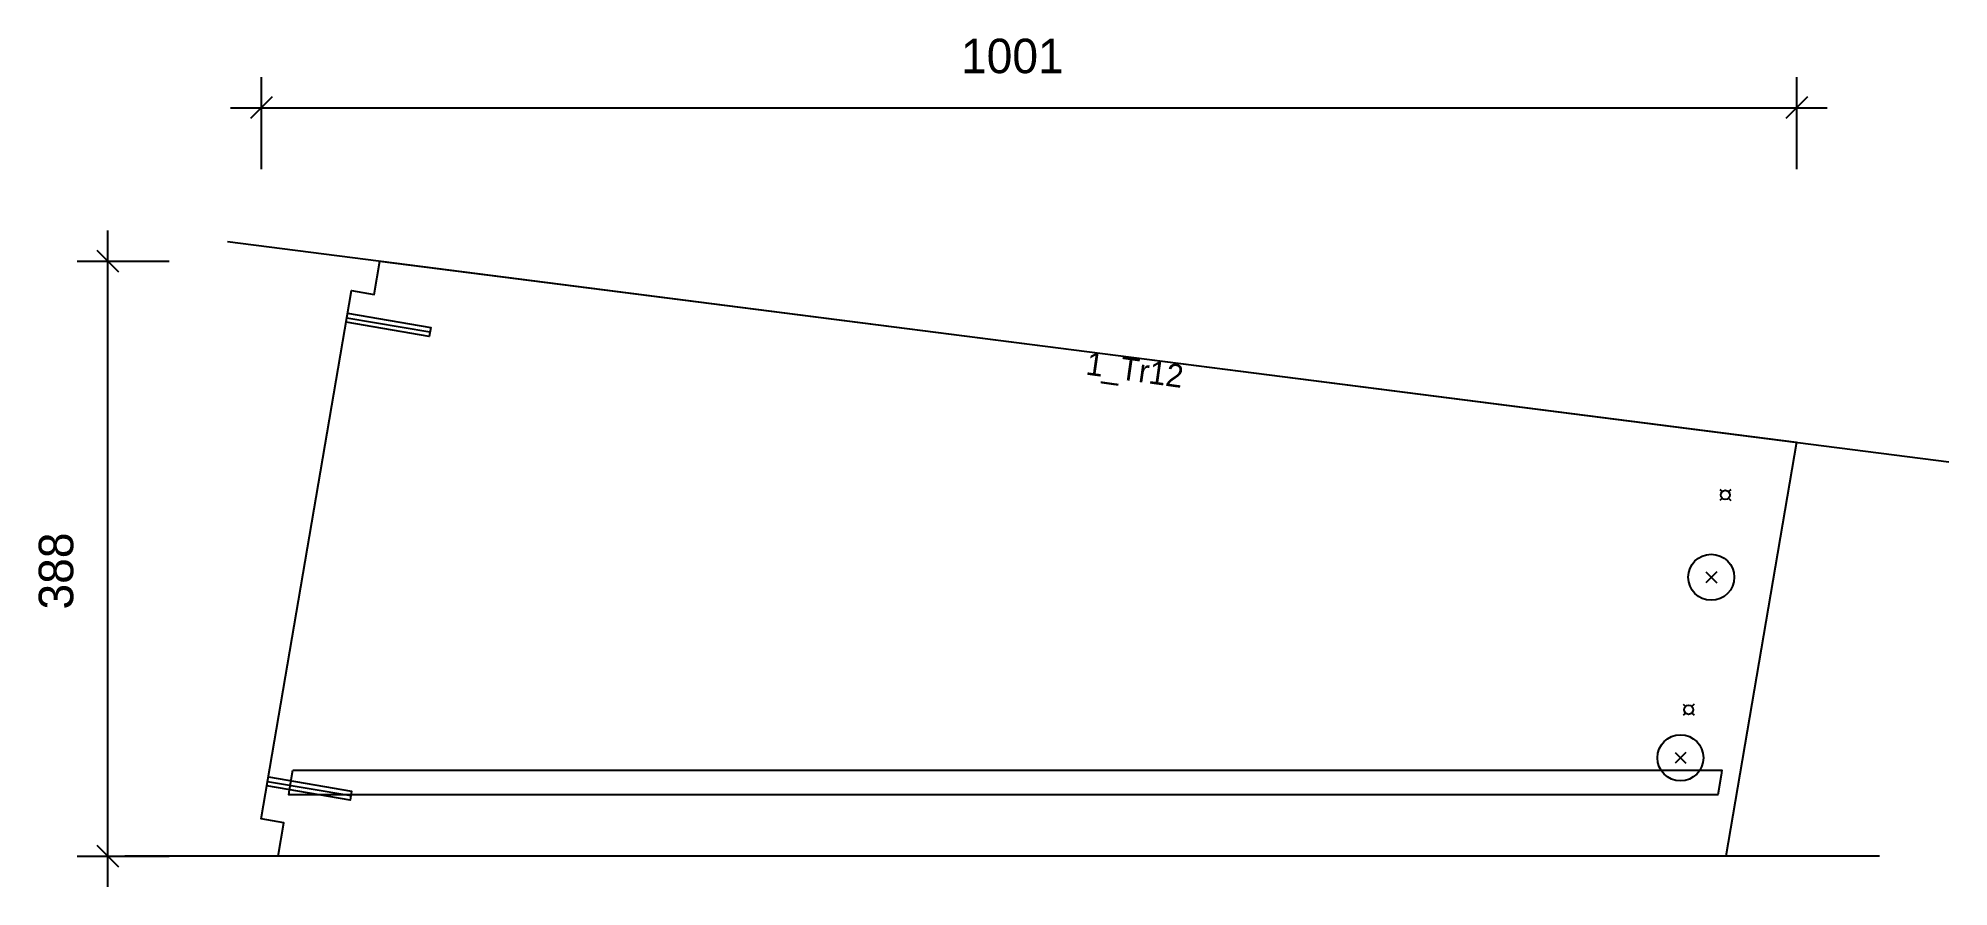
# Model space of a CAD drawing. Header units: millimetres. Extents: x -145 to 1100, y -20 to 533.
import ezdxf
from ezdxf.enums import TextEntityAlignment as Align

# ---------------------------------------------------------------- set-up
doc = ezdxf.new("R2010")
doc.units = ezdxf.units.MM
for name, color, linetype in [('CONTOUR', 7, 'CONTINUOUS'), ('CUT_RISER', 7, 'CONTINUOUS'), ('DIMLINES', 7, 'CONTINUOUS'), ('DIMLINESTEXT', 7, 'CONTINUOUS'), ('DRILLINGSOTHER', 7, 'CONTINUOUS'), ('DRILLINGSSIDE', 7, 'CONTINUOUS'), ('EXTRATREADBACKPROFILELINES', 7, 'CONTINUOUS'), ('EXTRATREADBACKPROFILELINESTEXT', 7, 'CONTINUOUS'), ('EXTRATREADFRONTPROFILELINES', 7, 'CONTINUOUS')]:
    doc.layers.add(name, color=color, linetype=linetype)

msp = doc.modelspace()

# ---------------------------------------------------------------- linework, layer by layer
at = {"layer": 'CONTOUR', "color": 0, "linetype": '0'}
msp.add_lwpolyline([(1000.569, 269.847), (954.526, 0), (11.086, 0), (14.786, 21.687), (0, 24.209), (58.787, 368.752), (73.574, 366.229), (77.274, 387.916), (1000.569, 269.847)], dxfattribs=at)
at = {"layer": 'CUT_RISER', "color": 1, "linetype": '1'}
msp.add_lwpolyline([(20.641, 56), (28.641, 56), (61.329, 56), (94.017, 56), (126.705, 56), (159.393, 56), (192.082, 56), (224.77, 56), (257.458, 56), (290.146, 56), (322.834, 56), (355.522, 56), (388.21, 56), (420.898, 56), (453.586, 56), (486.274, 56), (494.274, 56), (526.963, 56), (559.651, 56), (592.339, 56), (625.027, 56), (657.715, 56), (690.403, 56), (723.091, 56), (755.779, 56), (788.467, 56), (821.155, 56), (853.844, 56), (886.532, 56), (919.22, 56), (951.908, 56), (951.362, 52.8), (949.178, 40), (941.178, 40), (908.204, 40), (875.23, 40), (842.256, 40), (809.283, 40), (776.309, 40), (743.335, 40), (710.361, 40), (677.387, 40), (644.414, 40), (611.44, 40), (578.466, 40), (545.492, 40), (512.518, 40), (479.544, 40), (446.571, 40), (413.597, 40), (380.623, 40), (347.649, 40), (314.675, 40), (281.702, 40), (248.728, 40), (215.754, 40), (182.78, 40), (149.806, 40), (116.832, 40), (83.859, 40), (50.885, 40), (17.911, 40), (18.457, 43.2), (20.641, 56)], dxfattribs=at)
at = {"layer": 'DIMLINES', "color": 0}
for p, q in [((0, 507.916), (0, 447.916)), ((1000.569, 507.916), (1000.569, 447.916)), ((-20, 487.916), (1020.569, 487.916)), ((7.071, 494.987), (-7.071, 480.845)), ((1007.64, 494.987), (993.498, 480.845)), ((-100, -20), (-100, 407.916)), ((-120, 387.916), (-60, 387.916)), ((-107.071, 394.987), (-92.929, 380.845)), ((-120, 0), (-60, 0)), ((-107.071, 7.071), (-92.929, -7.071))]:
    msp.add_line(p, q, dxfattribs=at)
at = {"layer": 'DRILLINGSOTHER', "color": 3}
for p, q in [((950.595, 239.03), (952.009, 237.616)), ((957.665, 239.03), (956.251, 237.616)), ((952.008, 233.374), (950.594, 231.959)), ((956.25, 233.374), (957.664, 231.959)), ((948.504, 185.34), (941.433, 178.269)), ((941.434, 185.34), (948.503, 178.269)), ((928.11, 93.309), (926.695, 91.895)), ((926.696, 98.966), (928.11, 97.551)), ((933.766, 98.966), (932.352, 97.551)), ((932.352, 93.309), (933.765, 91.895)), ((928.416, 67.61), (921.345, 60.538)), ((921.346, 67.61), (928.415, 60.538))]:
    msp.add_line(p, q, dxfattribs=at)
for centre, radius in [((954.129, 235.495), 3), ((944.968, 181.804), 15), ((930.231, 95.43), 3), ((924.881, 64.074), 15)]:
    msp.add_circle(centre, radius, dxfattribs=at)
at = {"layer": 'DRILLINGSSIDE', "color": 3}
for p, q in [((55.76, 351.008), (109.976, 341.758)), ((4.175, 48.681), (58.392, 39.43))]:
    msp.add_line(p, q, dxfattribs=at)
at = {"layer": 'DRILLINGSSIDE', "color": 3, "linetype": '3'}
for points in [[(56.264, 353.966), (110.481, 344.715), (109.472, 338.8), (55.255, 348.051)], [(4.68, 51.638), (58.896, 42.387), (57.887, 36.473), (3.671, 45.724)]]:
    msp.add_lwpolyline(points, dxfattribs=at)
at = {"layer": 'EXTRATREADBACKPROFILELINES', "color": 2}
msp.add_line((-21.918, 400.6), (1099.761, 257.162), dxfattribs=at)
at = {"layer": 'EXTRATREADFRONTPROFILELINES', "color": 2}
msp.add_line((1054.526, 0), (-88.914, 0), dxfattribs=at)

# ---------------------------------------------------------------- texts
at = {"layer": 'DIMLINESTEXT'}
msp.add_text('1001', height=22.5, dxfattribs=at).set_placement((456.037, 532.916), align=Align.TOP_LEFT)
msp.add_text('388', height=22.5, rotation=90, dxfattribs=at).set_placement((-145, 160.772), align=Align.TOP_LEFT)
at = {"layer": 'EXTRATREADBACKPROFILELINESTEXT'}
msp.add_text('1_Tr12', height=15, rotation=352, dxfattribs=at).set_placement((538.921, 328.881), align=Align.TOP_LEFT)

doc.saveas('drawing.dxf')
